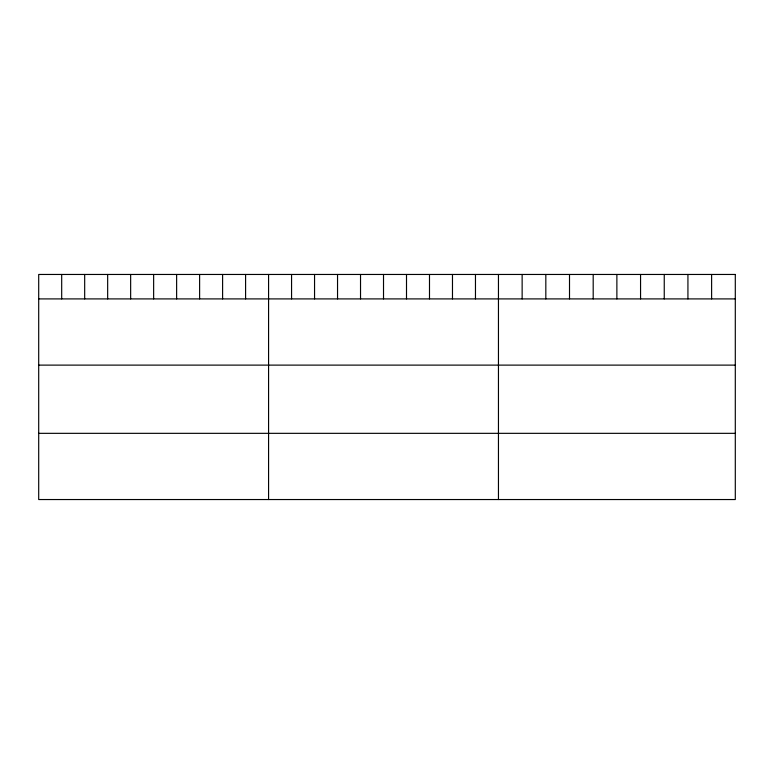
<?xml version="1.0" encoding="UTF-8"?>
<svg xmlns="http://www.w3.org/2000/svg" width="774" height="774" viewBox="0 0 774 774"><rect width="100%" height="100%" fill="white"/><g stroke="black" fill="none" stroke-linecap="round" stroke-linejoin="round"><path stroke-width="1.16" d="M38.7 298.909L735.3 298.909M38.7 365.115L735.3 365.115M38.7 433.334L735.3 433.334M711.616 274.46L711.616 298.909M687.931 274.46L687.931 298.909M664.247 274.46L664.247 298.909M640.562 274.46L640.562 298.909M616.878 274.46L616.878 298.909M593.194 274.46L593.194 298.909M569.509 274.46L569.509 298.909M545.825 274.46L545.825 298.909M522.14 274.46L522.14 298.909M498.456 274.46L498.456 499.54M475.468 274.46L475.468 298.909M452.48 274.46L452.48 298.909M429.493 274.46L429.493 298.909M406.505 274.46L406.505 298.909M383.517 274.46L383.517 298.909M360.529 274.46L360.529 298.909M337.541 274.46L337.541 298.909M314.554 274.46L314.554 298.909M291.566 274.46L291.566 298.909M268.578 274.46L268.578 499.54M245.59 274.46L245.59 298.909M222.602 274.46L222.602 298.909M199.615 274.46L199.615 298.909M176.627 274.46L176.627 298.909M153.639 274.46L153.639 298.909M130.651 274.46L130.651 298.909M107.663 274.46L107.663 298.909M84.676 274.46L84.676 298.909M61.688 274.46L61.688 298.909M735.3 274.46L38.7 274.46L38.7 499.54L735.3 499.54L735.3 274.46"/></g></svg>
